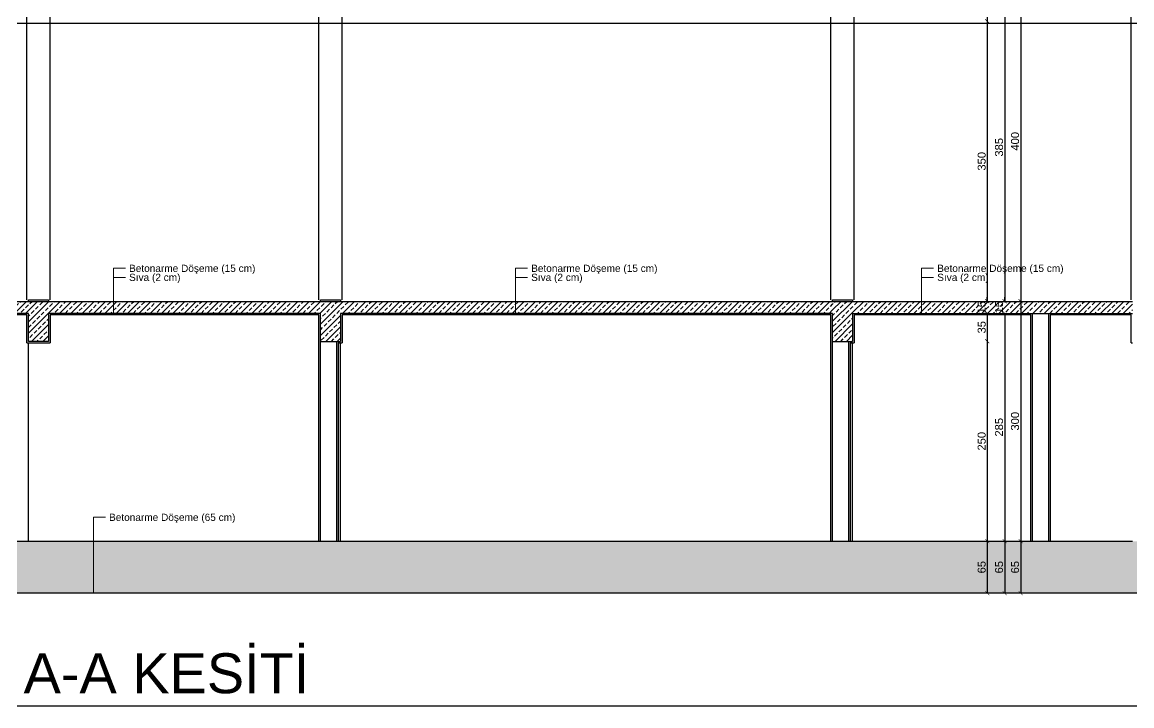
# Model space of a CAD drawing. Header units: millimetres. Extents: x 2232 to 85269, y -3593 to 5869.
# Drawn here: x 77378 to 78765, y 3734 to 4589 of the extents above; entities that cross this region are included whole.
import ezdxf

# ---------------------------------------------------------------- set-up
doc = ezdxf.new("R2010")
doc.units = ezdxf.units.MM
doc.layers.add('Standart', color=7, linetype='Continuous')
doc.layers.add('ölçü iç', color=170, linetype='Continuous', lineweight=9)
doc.layers.add('ÖLÇÜ İÇ', color=7, linetype='Continuous', lineweight=9)
doc.styles.add('arial_1_18', font='arial.ttf', dxfattribs={"height": 0.2})
doc.styles.get("Standard").update_dxf_attribs({"font": 'arial.ttf'})
doc.dimstyles.new('zulay iç ölçü', dxfattribs={"dimtxt": 10, "dimasz": 5, "dimexe": 0.18, "dimexo": 0, "dimgap": 2, "dimtad": 3, "dimdec": 0, "dimzin": 0, "dimdsep": 46, "dimtxsty": 'Standard', "dimblk": 'ARCHTICK', "dimcen": 0.09, "dimse1": 1, "dimse2": 1, "dimadec": 0, "dimazin": 0, "dimtfac": 1, "dimtdec": 0, "dimtix": 1, "dimtofl": 0, "dimtmove": 0, "dimatfit": 3, "dimldrblk": 'ARCHTICK', "dimfxl": 1, "dimtolj": 1, "dimtzin": 0, "dimarcsym": 0})
pattern_1 = [(45, (0, 0), (-7.071068, 7.071068), []), (45, (7.071, 0), (-7.071068, 7.071068), [5, -2.5])]

# ---------------------------------------------------------------- blocks, each defined once
blk = doc.blocks.new('IDE936Entity11002')
at = {"layer": 'Standart', "color": 1, "linetype": 'Continuous', "lineweight": -3, "style": 'arial_1_18'}
blk.add_text('A-A KESİTİ', height=50, dxfattribs=at).set_placement((1429, -440))
blk = doc.blocks.new('IDE936Entity11034')
at = {"layer": 'Standart', "color": 173, "linetype": 'Continuous', "lineweight": 5}
for points in [[(1541.3, 91.3), (1541.3, 33)], [(1541.3, 91.3), (1556.3, 91.3)], [(1541.3, 80), (1556.3, 80)]]:
    blk.add_lwpolyline(points, dxfattribs=at)
at = {"layer": 'Standart', "color": 173, "linetype": 'Continuous', "lineweight": 5, "style": 'arial_1_18'}
for s, p in [('Sıva (2 cm)', (1560.8, 75.5)), ('Betonarme Döşeme (15 cm)', (1560.8, 86.8))]:
    blk.add_text(s, height=9, dxfattribs=at).set_placement(p)
blk = doc.blocks.new('IDE936Entity11035')
at = {"layer": 'Standart', "color": 173, "linetype": 'Continuous', "lineweight": 5}
for points in [[(2043.8, 91.3), (2043.8, 33)], [(2043.8, 91.3), (2058.8, 91.3)], [(2043.8, 80), (2058.8, 80)]]:
    blk.add_lwpolyline(points, dxfattribs=at)
at = {"layer": 'Standart', "color": 173, "linetype": 'Continuous', "lineweight": 5, "style": 'arial_1_18'}
for s, p in [('Sıva (2 cm)', (2063.3, 75.5)), ('Betonarme Döşeme (15 cm)', (2063.3, 86.8))]:
    blk.add_text(s, height=9, dxfattribs=at).set_placement(p)
blk = doc.blocks.new('IDE936Entity11036')
at = {"layer": 'Standart', "color": 173, "linetype": 'Continuous', "lineweight": 5}
for points in [[(2551.3, 91.3), (2551.3, 33)], [(2551.3, 91.3), (2566.3, 91.3)], [(2551.3, 80), (2566.3, 80)]]:
    blk.add_lwpolyline(points, dxfattribs=at)
at = {"layer": 'Standart', "color": 173, "linetype": 'Continuous', "lineweight": 5, "style": 'arial_1_18'}
for s, p in [('Sıva (2 cm)', (2570.8, 75.5)), ('Betonarme Döşeme (15 cm)', (2570.8, 86.8))]:
    blk.add_text(s, height=9, dxfattribs=at).set_placement(p)
blk = doc.blocks.new('IDE936Entity11039')
at = {"layer": 'Standart', "color": 173, "linetype": 'Continuous', "lineweight": 5}
for points in [[(1516.3, -220), (1516.3, -315)], [(1516.3, -220), (1531.3, -220)]]:
    blk.add_lwpolyline(points, dxfattribs=at)
at = {"layer": 'Standart', "color": 173, "linetype": 'Continuous', "lineweight": 5, "style": 'arial_1_18'}
blk.add_text('Betonarme Döşeme (65 cm)', height=9, dxfattribs=at).set_placement((1535.8, -224.5))
blk = doc.blocks.new('IDE936Entity11102')
at = {"layer": 'Standart', "linetype": 'Continuous', "lineweight": -3}
h = blk.add_hatch(dxfattribs=at)
h.set_pattern_fill('ANSI33', color=171, scale=40, style=0)
h.set_pattern_definition(pattern_1)
h.paths.add_polyline_path([(1435, 35), (1000, 35), (1000, 50), (1435, 50)])
blk = doc.blocks.new('IDE936Entity11103')
at = {"layer": 'Standart', "linetype": 'Continuous', "lineweight": -3}
h = blk.add_hatch(dxfattribs=at)
h.set_pattern_fill('ANSI33', color=171, scale=40, style=0)
h.set_pattern_definition(pattern_1)
h.paths.add_polyline_path([(1800, 35), (1460, 35), (1460, 50), (1800, 50)])
blk = doc.blocks.new('IDE936Entity11104')
at = {"layer": 'Standart', "linetype": 'Continuous', "lineweight": -3}
h = blk.add_hatch(dxfattribs=at)
h.set_pattern_fill('ANSI33', color=171, scale=40, style=0)
h.set_pattern_definition(pattern_1)
h.paths.add_polyline_path([(2440, 35), (1825, 35), (1825, 50), (2440, 50)])
blk = doc.blocks.new('IDE936Entity11105')
at = {"layer": 'Standart', "linetype": 'Continuous', "lineweight": -3}
h = blk.add_hatch(dxfattribs=at)
h.set_pattern_fill('ANSI33', color=171, scale=40, style=0)
h.set_pattern_definition(pattern_1)
h.paths.add_polyline_path([(2815, 35), (2465, 35), (2465, 50), (2815, 50)])
blk = doc.blocks.new('IDE936Entity11110')
at = {"layer": 'Standart', "linetype": 'Continuous', "lineweight": -3}
h = blk.add_hatch(dxfattribs=at)
h.set_pattern_fill('ANSI33', color=171, scale=40, style=0)
h.set_pattern_definition(pattern_1)
h.paths.add_polyline_path([(2465, 0), (2440, 0), (2440, 50), (2465, 50)])
blk = doc.blocks.new('IDE936Entity11111')
at = {"layer": 'Standart', "linetype": 'Continuous', "lineweight": -3}
h = blk.add_hatch(dxfattribs=at)
h.set_pattern_fill('ANSI33', color=171, scale=40, style=0)
h.set_pattern_definition(pattern_1)
h.paths.add_polyline_path([(1825, 0), (1800, 0), (1800, 50), (1825, 50)])
blk = doc.blocks.new('IDE936Entity11112')
at = {"layer": 'Standart', "linetype": 'Continuous', "lineweight": -3}
h = blk.add_hatch(dxfattribs=at)
h.set_pattern_fill('ANSI33', color=171, scale=40, style=0)
h.set_pattern_definition(pattern_1)
h.paths.add_polyline_path([(1460, 0), (1435, 0), (1435, 50), (1460, 50)])
blk = doc.blocks.new('IDE936Entity11116')
at = {"layer": 'Standart', "linetype": 'Continuous', "lineweight": -3}
h = blk.add_hatch(dxfattribs=at)
h.set_pattern_fill('ANSI33', color=171, scale=40, style=0)
h.set_pattern_definition(pattern_1)
h.paths.add_polyline_path([(3260, -315), (-50, -315), (-50, -250), (3260, -250)])
blk = doc.blocks.new('IDE936Entity11243')
at = {"layer": 'Standart', "color": 159, "linetype": 'Continuous', "lineweight": -3}
blk.add_lwpolyline([(1433, 52), (1433, 398)], dxfattribs=at)
blk = doc.blocks.new('IDE936Entity11244')
at = {"layer": 'Standart', "color": 159, "linetype": 'Continuous', "lineweight": -3}
blk.add_lwpolyline([(1462, 52), (1462, 398)], dxfattribs=at)
blk = doc.blocks.new('IDE936Entity11245')
at = {"layer": 'Standart', "color": 159, "linetype": 'Continuous', "lineweight": -3}
blk.add_lwpolyline([(1798, 52), (1798, 398)], dxfattribs=at)
blk = doc.blocks.new('IDE936Entity11246')
at = {"layer": 'Standart', "color": 159, "linetype": 'Continuous', "lineweight": -3}
blk.add_lwpolyline([(1827, 52), (1827, 398)], dxfattribs=at)
blk = doc.blocks.new('IDE936Entity11247')
at = {"layer": 'Standart', "color": 159, "linetype": 'Continuous', "lineweight": -3}
blk.add_lwpolyline([(2438, 52), (2438, 398)], dxfattribs=at)
blk = doc.blocks.new('IDE936Entity11248')
at = {"layer": 'Standart', "color": 159, "linetype": 'Continuous', "lineweight": -3}
blk.add_lwpolyline([(2467, 52), (2467, 398)], dxfattribs=at)
blk = doc.blocks.new('IDE936Entity11249')
at = {"layer": 'Standart', "color": 159, "linetype": 'Continuous', "lineweight": -3}
blk.add_lwpolyline([(2813, 52), (2813, 398)], dxfattribs=at)
blk = doc.blocks.new('IDE936Entity11255')
at = {"layer": 'Standart', "color": 159, "linetype": 'Continuous', "lineweight": -3}
blk.add_lwpolyline([(1002, 398), (1433, 398)], dxfattribs=at)
blk = doc.blocks.new('IDE936Entity11256')
at = {"layer": 'Standart', "color": 159, "linetype": 'Continuous', "lineweight": -3}
blk.add_lwpolyline([(1462, 398), (1798, 398)], dxfattribs=at)
blk = doc.blocks.new('IDE936Entity11257')
at = {"layer": 'Standart', "color": 159, "linetype": 'Continuous', "lineweight": -3}
blk.add_lwpolyline([(1827, 398), (2438, 398)], dxfattribs=at)
blk = doc.blocks.new('IDE936Entity11258')
at = {"layer": 'Standart', "color": 159, "linetype": 'Continuous', "lineweight": -3}
blk.add_lwpolyline([(2467, 398), (2813, 398)], dxfattribs=at)
blk = doc.blocks.new('IDE936Entity11263')
at = {"layer": 'Standart', "color": 159, "linetype": 'Continuous', "lineweight": -3}
blk.add_lwpolyline([(2465, -250), (2465, -2)], dxfattribs=at)
blk = doc.blocks.new('IDE936Entity11264')
at = {"layer": 'Standart', "color": 159, "linetype": 'Continuous', "lineweight": -3}
blk.add_lwpolyline([(1825, -250), (1825, -2)], dxfattribs=at)
blk = doc.blocks.new('IDE936Entity11268')
at = {"layer": 'Standart', "color": 159, "linetype": 'Continuous', "lineweight": -3}
blk.add_lwpolyline([(1435, -250), (1435, -2)], dxfattribs=at)
blk = doc.blocks.new('IDE936Entity11447')
at = {"layer": 'Standart', "color": 159, "linetype": 'Continuous', "lineweight": -3}
blk.add_lwpolyline([(1435, 35), (1000, 35)], dxfattribs=at)
blk = doc.blocks.new('IDE936Entity11448')
at = {"layer": 'Standart', "color": 159, "linetype": 'Continuous', "lineweight": -3}
blk.add_lwpolyline([(1000, 50), (1435, 50)], dxfattribs=at)
blk = doc.blocks.new('IDE936Entity11449')
at = {"layer": 'Standart', "color": 159, "linetype": 'Continuous', "lineweight": -3}
blk.add_lwpolyline([(1435, 50), (1460, 50)], dxfattribs=at)
blk = doc.blocks.new('IDE936Entity11450')
at = {"layer": 'Standart', "color": 159, "linetype": 'Continuous', "lineweight": -3}
blk.add_lwpolyline([(1800, 35), (1460, 35)], dxfattribs=at)
blk = doc.blocks.new('IDE936Entity11451')
at = {"layer": 'Standart', "color": 159, "linetype": 'Continuous', "lineweight": -3}
blk.add_lwpolyline([(1460, 50), (1800, 50)], dxfattribs=at)
blk = doc.blocks.new('IDE936Entity11452')
at = {"layer": 'Standart', "color": 159, "linetype": 'Continuous', "lineweight": -3}
blk.add_lwpolyline([(1800, 50), (1825, 50)], dxfattribs=at)
blk = doc.blocks.new('IDE936Entity11453')
at = {"layer": 'Standart', "color": 159, "linetype": 'Continuous', "lineweight": -3}
blk.add_lwpolyline([(2440, 35), (1825, 35)], dxfattribs=at)
blk = doc.blocks.new('IDE936Entity11454')
at = {"layer": 'Standart', "color": 159, "linetype": 'Continuous', "lineweight": -3}
blk.add_lwpolyline([(1825, 50), (2440, 50)], dxfattribs=at)
blk = doc.blocks.new('IDE936Entity11455')
at = {"layer": 'Standart', "color": 159, "linetype": 'Continuous', "lineweight": -3}
blk.add_lwpolyline([(2440, 50), (2465, 50)], dxfattribs=at)
blk = doc.blocks.new('IDE936Entity11456')
at = {"layer": 'Standart', "color": 159, "linetype": 'Continuous', "lineweight": -3}
blk.add_lwpolyline([(2465, 35), (2690, 35)], dxfattribs=at)
blk = doc.blocks.new('IDE936Entity11457')
at = {"layer": 'Standart', "color": 159, "linetype": 'Continuous', "lineweight": -3}
blk.add_lwpolyline([(2690, 35), (2710, 35)], dxfattribs=at)
blk = doc.blocks.new('IDE936Entity11458')
at = {"layer": 'Standart', "color": 159, "linetype": 'Continuous', "lineweight": -3}
blk.add_lwpolyline([(2710, 35), (2815, 35)], dxfattribs=at)
blk = doc.blocks.new('IDE936Entity11459')
at = {"layer": 'Standart', "color": 159, "linetype": 'Continuous', "lineweight": -3}
blk.add_lwpolyline([(2465, 50), (2815, 50)], dxfattribs=at)
blk = doc.blocks.new('IDE936Entity11475')
at = {"layer": 'Standart', "color": 159, "linetype": 'Continuous', "lineweight": -3}
blk.add_lwpolyline([(2440, 0), (2440, 35)], dxfattribs=at)
blk = doc.blocks.new('IDE936Entity11476')
at = {"layer": 'Standart', "color": 159, "linetype": 'Continuous', "lineweight": -3}
blk.add_lwpolyline([(2440, 0), (2460, 0)], dxfattribs=at)
blk = doc.blocks.new('IDE936Entity11477')
at = {"layer": 'Standart', "color": 159, "linetype": 'Continuous', "lineweight": -3}
blk.add_lwpolyline([(2460, 0), (2465, 0)], dxfattribs=at)
blk = doc.blocks.new('IDE936Entity11478')
at = {"layer": 'Standart', "color": 159, "linetype": 'Continuous', "lineweight": -3}
blk.add_lwpolyline([(1800, 0), (1800, 35)], dxfattribs=at)
blk = doc.blocks.new('IDE936Entity11479')
at = {"layer": 'Standart', "color": 159, "linetype": 'Continuous', "lineweight": -3}
blk.add_lwpolyline([(1800, 0), (1820, 0)], dxfattribs=at)
blk = doc.blocks.new('IDE936Entity11480')
at = {"layer": 'Standart', "color": 159, "linetype": 'Continuous', "lineweight": -3}
blk.add_lwpolyline([(1820, 0), (1825, 0)], dxfattribs=at)
blk = doc.blocks.new('IDE936Entity11481')
at = {"layer": 'Standart', "color": 159, "linetype": 'Continuous', "lineweight": -3}
blk.add_lwpolyline([(1435, 0), (1435, 35)], dxfattribs=at)
blk = doc.blocks.new('IDE936Entity11482')
at = {"layer": 'Standart', "color": 159, "linetype": 'Continuous', "lineweight": -3}
blk.add_lwpolyline([(1460, 0), (1435, 0)], dxfattribs=at)
blk = doc.blocks.new('IDE936Entity11513')
at = {"layer": 'Standart', "color": 159, "linetype": 'Continuous', "lineweight": -3}
blk.add_lwpolyline([(1460, 35), (1460, 0)], dxfattribs=at)
blk = doc.blocks.new('IDE936Entity11514')
at = {"layer": 'Standart', "color": 159, "linetype": 'Continuous', "lineweight": -3}
blk.add_lwpolyline([(1825, 35), (1825, 0)], dxfattribs=at)
blk = doc.blocks.new('IDE936Entity11515')
at = {"layer": 'Standart', "color": 159, "linetype": 'Continuous', "lineweight": -3}
blk.add_lwpolyline([(2465, 35), (2465, 0)], dxfattribs=at)
blk = doc.blocks.new('IDE936Entity11519')
at = {"layer": 'Standart', "color": 159, "linetype": 'Continuous', "lineweight": -3}
blk.add_lwpolyline([(3260, -315), (-50, -315)], dxfattribs=at)
blk = doc.blocks.new('IDE936Entity11526')
at = {"layer": 'Standart', "color": 159, "linetype": 'Continuous', "lineweight": -3}
blk.add_lwpolyline([(1800, -250), (1820, -250)], dxfattribs=at)
blk = doc.blocks.new('IDE936Entity11527')
at = {"layer": 'Standart', "color": 159, "linetype": 'Continuous', "lineweight": -3}
blk.add_lwpolyline([(1820, -250), (1822, -250)], dxfattribs=at)
blk = doc.blocks.new('IDE936Entity11528')
at = {"layer": 'Standart', "color": 159, "linetype": 'Continuous', "lineweight": -3}
blk.add_lwpolyline([(2440, -250), (2460, -250)], dxfattribs=at)
blk = doc.blocks.new('IDE936Entity11529')
at = {"layer": 'Standart', "color": 159, "linetype": 'Continuous', "lineweight": -3}
blk.add_lwpolyline([(2460, -250), (2462, -250)], dxfattribs=at)
blk = doc.blocks.new('IDE936Entity11530')
at = {"layer": 'Standart', "color": 159, "linetype": 'Continuous', "lineweight": -3}
blk.add_lwpolyline([(2690, -250), (2710, -250)], dxfattribs=at)
blk = doc.blocks.new('IDE936Entity11531')
at = {"layer": 'Standart', "color": 159, "linetype": 'Continuous', "lineweight": -3}
blk.add_lwpolyline([(2710, -250), (2712, -250)], dxfattribs=at)
blk = doc.blocks.new('IDE936Entity11547')
at = {"layer": 'Standart', "color": 166, "linetype": 'Continuous', "lineweight": -3}
blk.add_lwpolyline([(1800, -250), (1800, 0)], dxfattribs=at)
blk = doc.blocks.new('IDE936Entity11548')
at = {"layer": 'Standart', "color": 166, "linetype": 'Continuous', "lineweight": -3}
blk.add_lwpolyline([(1820, 0), (1820, -250)], dxfattribs=at)
blk = doc.blocks.new('IDE936Entity11549')
at = {"layer": 'Standart', "color": 166, "linetype": 'Continuous', "lineweight": -3}
blk.add_lwpolyline([(2440, -250), (2440, 0)], dxfattribs=at)
blk = doc.blocks.new('IDE936Entity11550')
at = {"layer": 'Standart', "color": 166, "linetype": 'Continuous', "lineweight": -3}
blk.add_lwpolyline([(2460, 0), (2460, -250)], dxfattribs=at)
blk = doc.blocks.new('IDE936Entity11551')
at = {"layer": 'Standart', "color": 166, "linetype": 'Continuous', "lineweight": -3}
blk.add_lwpolyline([(2690, -250), (2690, 35)], dxfattribs=at)
blk = doc.blocks.new('IDE936Entity11552')
at = {"layer": 'Standart', "color": 166, "linetype": 'Continuous', "lineweight": -3}
blk.add_lwpolyline([(2710, 35), (2710, -250)], dxfattribs=at)
blk = doc.blocks.new('IDE936Entity11728')
at = {"layer": 'Standart', "color": 11, "linetype": 'Continuous', "lineweight": -3}
blk.add_lwpolyline([(2813, 398), (2813, 433)], dxfattribs=at)
blk = doc.blocks.new('IDE936Entity11730')
at = {"layer": 'Standart', "color": 11, "linetype": 'Continuous', "lineweight": -3}
blk.add_lwpolyline([(2467, 398), (2467, 433)], dxfattribs=at)
blk = doc.blocks.new('IDE936Entity11731')
at = {"layer": 'Standart', "color": 11, "linetype": 'Continuous', "lineweight": -3}
blk.add_lwpolyline([(2438, 398), (2438, 433)], dxfattribs=at)
blk = doc.blocks.new('IDE936Entity11733')
at = {"layer": 'Standart', "color": 11, "linetype": 'Continuous', "lineweight": -3}
blk.add_lwpolyline([(1827, 398), (1827, 433)], dxfattribs=at)
blk = doc.blocks.new('IDE936Entity11734')
at = {"layer": 'Standart', "color": 11, "linetype": 'Continuous', "lineweight": -3}
blk.add_lwpolyline([(1798, 398), (1798, 433)], dxfattribs=at)
blk = doc.blocks.new('IDE936Entity11736')
at = {"layer": 'Standart', "color": 11, "linetype": 'Continuous', "lineweight": -3}
blk.add_lwpolyline([(1462, 398), (1462, 433)], dxfattribs=at)
blk = doc.blocks.new('IDE936Entity11737')
at = {"layer": 'Standart', "color": 11, "linetype": 'Continuous', "lineweight": -3}
blk.add_lwpolyline([(1433, 398), (1433, 433)], dxfattribs=at)
blk = doc.blocks.new('IDE936Entity11751')
at = {"layer": 'Standart', "color": 11, "linetype": 'Continuous', "lineweight": -3}
blk.add_lwpolyline([(2440, 50), (2440, 52)], dxfattribs=at)
blk = doc.blocks.new('IDE936Entity11752')
at = {"layer": 'Standart', "color": 11, "linetype": 'Continuous', "lineweight": -3}
blk.add_lwpolyline([(2440, 52), (2465, 52)], dxfattribs=at)
blk = doc.blocks.new('IDE936Entity11753')
at = {"layer": 'Standart', "color": 11, "linetype": 'Continuous', "lineweight": -3}
blk.add_lwpolyline([(2465, 52), (2465, 50)], dxfattribs=at)
blk = doc.blocks.new('IDE936Entity11754')
at = {"layer": 'Standart', "color": 11, "linetype": 'Continuous', "lineweight": -3}
blk.add_lwpolyline([(1800, 50), (1800, 52)], dxfattribs=at)
blk = doc.blocks.new('IDE936Entity11755')
at = {"layer": 'Standart', "color": 11, "linetype": 'Continuous', "lineweight": -3}
blk.add_lwpolyline([(1800, 52), (1825, 52)], dxfattribs=at)
blk = doc.blocks.new('IDE936Entity11756')
at = {"layer": 'Standart', "color": 11, "linetype": 'Continuous', "lineweight": -3}
blk.add_lwpolyline([(1825, 52), (1825, 50)], dxfattribs=at)
blk = doc.blocks.new('IDE936Entity11757')
at = {"layer": 'Standart', "color": 11, "linetype": 'Continuous', "lineweight": -3}
blk.add_lwpolyline([(1435, 50), (1435, 52)], dxfattribs=at)
blk = doc.blocks.new('IDE936Entity11758')
at = {"layer": 'Standart', "color": 11, "linetype": 'Continuous', "lineweight": -3}
blk.add_lwpolyline([(1435, 52), (1460, 52)], dxfattribs=at)
blk = doc.blocks.new('IDE936Entity11759')
at = {"layer": 'Standart', "color": 11, "linetype": 'Continuous', "lineweight": -3}
blk.add_lwpolyline([(1460, 52), (1460, 50)], dxfattribs=at)
blk = doc.blocks.new('IDE936Entity11774')
at = {"layer": 'Standart', "color": 11, "linetype": 'Continuous', "lineweight": -3}
blk.add_lwpolyline([(2813, -2), (2815, -2)], dxfattribs=at)
blk = doc.blocks.new('IDE936Entity11775')
at = {"layer": 'Standart', "color": 11, "linetype": 'Continuous', "lineweight": -3}
blk.add_lwpolyline([(2813, -2), (2813, 33)], dxfattribs=at)
blk = doc.blocks.new('IDE936Entity11776')
at = {"layer": 'Standart', "color": 11, "linetype": 'Continuous', "lineweight": -3}
blk.add_lwpolyline([(2813, 33), (2712, 33)], dxfattribs=at)
blk = doc.blocks.new('IDE936Entity11777')
at = {"layer": 'Standart', "color": 11, "linetype": 'Continuous', "lineweight": -3}
blk.add_lwpolyline([(2712, 33), (2712, -250)], dxfattribs=at)
blk = doc.blocks.new('IDE936Entity11778')
at = {"layer": 'Standart', "color": 11, "linetype": 'Continuous', "lineweight": -3}
blk.add_lwpolyline([(2688, -250), (2688, 33)], dxfattribs=at)
blk = doc.blocks.new('IDE936Entity11779')
at = {"layer": 'Standart', "color": 11, "linetype": 'Continuous', "lineweight": -3}
blk.add_lwpolyline([(2688, 33), (2467, 33)], dxfattribs=at)
blk = doc.blocks.new('IDE936Entity11780')
at = {"layer": 'Standart', "color": 11, "linetype": 'Continuous', "lineweight": -3}
blk.add_lwpolyline([(2467, 33), (2467, -2)], dxfattribs=at)
blk = doc.blocks.new('IDE936Entity11781')
at = {"layer": 'Standart', "color": 11, "linetype": 'Continuous', "lineweight": -3}
blk.add_lwpolyline([(2462, -2), (2465, -2)], dxfattribs=at)
blk = doc.blocks.new('IDE936Entity11782')
at = {"layer": 'Standart', "color": 11, "linetype": 'Continuous', "lineweight": -3}
blk.add_lwpolyline([(2462, -2), (2462, -250)], dxfattribs=at)
blk = doc.blocks.new('IDE936Entity11783')
at = {"layer": 'Standart', "color": 11, "linetype": 'Continuous', "lineweight": -3}
blk.add_lwpolyline([(1798, -250), (1798, 33)], dxfattribs=at)
blk = doc.blocks.new('IDE936Entity11784')
at = {"layer": 'Standart', "color": 11, "linetype": 'Continuous', "lineweight": -3}
blk.add_lwpolyline([(1798, 33), (1462, 33)], dxfattribs=at)
blk = doc.blocks.new('IDE936Entity11785')
at = {"layer": 'Standart', "color": 11, "linetype": 'Continuous', "lineweight": -3}
blk.add_lwpolyline([(1462, 33), (1462, -2)], dxfattribs=at)
blk = doc.blocks.new('IDE936Entity11786')
at = {"layer": 'Standart', "color": 11, "linetype": 'Continuous', "lineweight": -3}
blk.add_lwpolyline([(1433, -2), (1435, -2)], dxfattribs=at)
blk = doc.blocks.new('IDE936Entity11787')
at = {"layer": 'Standart', "color": 11, "linetype": 'Continuous', "lineweight": -3}
blk.add_lwpolyline([(1433, -2), (1433, 33)], dxfattribs=at)
blk = doc.blocks.new('IDE936Entity11788')
at = {"layer": 'Standart', "color": 11, "linetype": 'Continuous', "lineweight": -3}
blk.add_lwpolyline([(1433, 33), (1002, 33)], dxfattribs=at)
blk = doc.blocks.new('IDE936Entity11803')
at = {"layer": 'Standart', "color": 11, "linetype": 'Continuous', "lineweight": -3}
blk.add_lwpolyline([(2438, -250), (2438, 33)], dxfattribs=at)
blk = doc.blocks.new('IDE936Entity11804')
at = {"layer": 'Standart', "color": 11, "linetype": 'Continuous', "lineweight": -3}
blk.add_lwpolyline([(2438, 33), (1827, 33)], dxfattribs=at)
blk = doc.blocks.new('IDE936Entity11805')
at = {"layer": 'Standart', "color": 11, "linetype": 'Continuous', "lineweight": -3}
blk.add_lwpolyline([(1827, 33), (1827, -2)], dxfattribs=at)
blk = doc.blocks.new('IDE936Entity11806')
at = {"layer": 'Standart', "color": 11, "linetype": 'Continuous', "lineweight": -3}
blk.add_lwpolyline([(1822, -2), (1825, -2)], dxfattribs=at)
blk = doc.blocks.new('IDE936Entity11807')
at = {"layer": 'Standart', "color": 11, "linetype": 'Continuous', "lineweight": -3}
blk.add_lwpolyline([(1822, -2), (1822, -250)], dxfattribs=at)
blk = doc.blocks.new('IDE936Entity11877')
at = {"layer": 'Standart', "color": 159, "linetype": 'Continuous', "lineweight": -3}
blk.add_lwpolyline([(1002, -250), (1435, -250)], dxfattribs=at)
blk = doc.blocks.new('IDE936Entity11878')
at = {"layer": 'Standart', "color": 159, "linetype": 'Continuous', "lineweight": -3}
blk.add_lwpolyline([(1435, -250), (1798, -250)], dxfattribs=at)
blk = doc.blocks.new('IDE936Entity11879')
at = {"layer": 'Standart', "color": 159, "linetype": 'Continuous', "lineweight": -3}
blk.add_lwpolyline([(1798, -250), (1800, -250)], dxfattribs=at)
blk = doc.blocks.new('IDE936Entity11880')
at = {"layer": 'Standart', "color": 159, "linetype": 'Continuous', "lineweight": -3}
blk.add_lwpolyline([(1822, -250), (1825, -250)], dxfattribs=at)
blk = doc.blocks.new('IDE936Entity11881')
at = {"layer": 'Standart', "color": 159, "linetype": 'Continuous', "lineweight": -3}
blk.add_lwpolyline([(1825, -250), (2438, -250)], dxfattribs=at)
blk = doc.blocks.new('IDE936Entity11882')
at = {"layer": 'Standart', "color": 159, "linetype": 'Continuous', "lineweight": -3}
blk.add_lwpolyline([(2438, -250), (2440, -250)], dxfattribs=at)
blk = doc.blocks.new('IDE936Entity11883')
at = {"layer": 'Standart', "color": 159, "linetype": 'Continuous', "lineweight": -3}
blk.add_lwpolyline([(2462, -250), (2465, -250)], dxfattribs=at)
blk = doc.blocks.new('IDE936Entity11884')
at = {"layer": 'Standart', "color": 159, "linetype": 'Continuous', "lineweight": -3}
blk.add_lwpolyline([(2465, -250), (2688, -250)], dxfattribs=at)
blk = doc.blocks.new('IDE936Entity11885')
at = {"layer": 'Standart', "color": 159, "linetype": 'Continuous', "lineweight": -3}
blk.add_lwpolyline([(2688, -250), (2690, -250)], dxfattribs=at)
blk = doc.blocks.new('IDE936Entity11886')
at = {"layer": 'Standart', "color": 159, "linetype": 'Continuous', "lineweight": -3}
blk.add_lwpolyline([(2712, -250), (2815, -250)], dxfattribs=at)
blk = doc.blocks.new('IDE936Entity11932')
at = {"layer": 'Standart', "color": 11, "linetype": 'Continuous', "lineweight": -3}
blk.add_lwpolyline([(2813, 398), (2842, 398)], dxfattribs=at)
blk = doc.blocks.new('IDE936Entity11933')
at = {"layer": 'Standart', "color": 11, "linetype": 'Continuous', "lineweight": -3}
blk.add_lwpolyline([(2438, 398), (2467, 398)], dxfattribs=at)
blk = doc.blocks.new('IDE936Entity11934')
at = {"layer": 'Standart', "color": 11, "linetype": 'Continuous', "lineweight": -3}
blk.add_lwpolyline([(1798, 398), (1827, 398)], dxfattribs=at)
blk = doc.blocks.new('IDE936Entity11935')
at = {"layer": 'Standart', "color": 11, "linetype": 'Continuous', "lineweight": -3}
blk.add_lwpolyline([(1433, 398), (1462, 398)], dxfattribs=at)
blk = doc.blocks.new('IDE936Entity11943')
at = {"layer": 'Standart', "color": 11, "linetype": 'Continuous', "lineweight": -3}
blk.add_lwpolyline([(2465, -2), (2467, -2)], dxfattribs=at)
blk = doc.blocks.new('IDE936Entity11944')
at = {"layer": 'Standart', "color": 11, "linetype": 'Continuous', "lineweight": -3}
blk.add_lwpolyline([(1435, -2), (1462, -2)], dxfattribs=at)
blk = doc.blocks.new('IDE936Entity11948')
at = {"layer": 'Standart', "color": 11, "linetype": 'Continuous', "lineweight": -3}
blk.add_lwpolyline([(1825, -2), (1827, -2)], dxfattribs=at)
blk = doc.blocks.new('_ArchTick')
at = {"color": 0, "linetype": 'ByBlock', "const_width": 0.15}
blk.add_lwpolyline([(-0.5, -0.5), (0.5, 0.5)], dxfattribs=at)
blk = doc.blocks.new('*D2453')
at = {"layer": 'Defpoints', "color": 0, "transparency": 16777216}
for p in [(661246.2, -128078.5), (661246.2, -128143.5), (661246.2, -128143.5)]:
    blk.add_point(p, dxfattribs=at)
at = {"layer": 'ÖLÇÜ İÇ', "color": 0, "lineweight": -2, "transparency": 16777216}
blk.add_line((661246.2, -128078.5), (661246.2, -128143.5), dxfattribs=at)
at = {"layer": 'ÖLÇÜ İÇ', "color": 0, "lineweight": -2, "transparency": 16777216, "xscale": 5, "yscale": 5, "zscale": 5}
for p, rotation in [((661246.2, -128078.5), 90), ((661246.2, -128143.5), 270)]:
    blk.add_blockref('_ArchTick', p, dxfattribs=dict(at, rotation=rotation))
at = {"layer": 'ÖLÇÜ İÇ', "color": 0, "transparency": 16777216, "insert": (661239.2, -128111), "char_height": 10, "attachment_point": 5, "rotation": 90}
blk.add_mtext('\\A1;65', dxfattribs=at)
blk = doc.blocks.new('*D2465')
at = {"layer": 'Defpoints', "color": 0, "transparency": 16777216}
for p in [(661197.5, -127393.5), (661177.2, -127428.5), (661204.5, -127428.5)]:
    blk.add_point(p, dxfattribs=at)
at = {"layer": 'ÖLÇÜ İÇ', "color": 0, "lineweight": -2, "transparency": 16777216}
blk.add_line((661204.5, -127393.5), (661204.5, -127428.5), dxfattribs=at)
at = {"layer": 'ÖLÇÜ İÇ', "color": 0, "lineweight": -2, "transparency": 16777216, "xscale": 5, "yscale": 5, "zscale": 5}
for p, rotation in [((661204.5, -127393.5), 90), ((661204.5, -127428.5), 270)]:
    blk.add_blockref('_ArchTick', p, dxfattribs=dict(at, rotation=rotation))
at = {"layer": 'ÖLÇÜ İÇ', "color": 0, "transparency": 16777216, "insert": (661197.5, -127411), "char_height": 10, "attachment_point": 5, "rotation": 90}
blk.add_mtext('\\A1;35', dxfattribs=at)
blk = doc.blocks.new('*D2466')
at = {"layer": 'Defpoints', "color": 0, "transparency": 16777216}
for p in [(661177.2, -127428.5), (661187, -127778.5), (661204.5, -127778.5)]:
    blk.add_point(p, dxfattribs=at)
at = {"layer": 'ÖLÇÜ İÇ', "color": 0, "lineweight": -2, "transparency": 16777216}
blk.add_line((661204.5, -127428.5), (661204.5, -127778.5), dxfattribs=at)
at = {"layer": 'ÖLÇÜ İÇ', "color": 0, "lineweight": -2, "transparency": 16777216, "xscale": 5, "yscale": 5, "zscale": 5}
for p, rotation in [((661204.5, -127428.5), 90), ((661204.5, -127778.5), 270)]:
    blk.add_blockref('_ArchTick', p, dxfattribs=dict(at, rotation=rotation))
at = {"layer": 'ÖLÇÜ İÇ', "color": 0, "transparency": 16777216, "insert": (661197.5, -127603.5), "char_height": 10, "attachment_point": 5, "rotation": 90}
blk.add_mtext('\\A1;350', dxfattribs=at)
blk = doc.blocks.new('*D2467')
at = {"layer": 'Defpoints', "color": 0, "transparency": 16777216}
for p in [(661246.2, -127378.5), (661246.2, -127778.5), (661246.2, -127778.5)]:
    blk.add_point(p, dxfattribs=at)
at = {"layer": 'ÖLÇÜ İÇ', "color": 0, "lineweight": -2, "transparency": 16777216}
blk.add_line((661246.2, -127378.5), (661246.2, -127778.5), dxfattribs=at)
at = {"layer": 'ÖLÇÜ İÇ', "color": 0, "lineweight": -2, "transparency": 16777216, "xscale": 5, "yscale": 5, "zscale": 5}
for p, rotation in [((661246.2, -127378.5), 90), ((661246.2, -127778.5), 270)]:
    blk.add_blockref('_ArchTick', p, dxfattribs=dict(at, rotation=rotation))
at = {"layer": 'ÖLÇÜ İÇ', "color": 0, "transparency": 16777216, "insert": (661239.2, -127578.5), "char_height": 10, "attachment_point": 5, "rotation": 90}
blk.add_mtext('\\A1;400', dxfattribs=at)
blk = doc.blocks.new('*D2469')
at = {"layer": 'Defpoints', "color": 0, "transparency": 16777216}
for p in [(661178.9, -127393.5), (661226.2, -127778.5), (661226.2, -127778.5)]:
    blk.add_point(p, dxfattribs=at)
at = {"layer": 'ÖLÇÜ İÇ', "color": 0, "lineweight": -2, "transparency": 16777216}
blk.add_line((661226.2, -127393.5), (661226.2, -127778.5), dxfattribs=at)
at = {"layer": 'ÖLÇÜ İÇ', "color": 0, "lineweight": -2, "transparency": 16777216, "xscale": 5, "yscale": 5, "zscale": 5}
for p, rotation in [((661226.2, -127393.5), 90), ((661226.2, -127778.5), 270)]:
    blk.add_blockref('_ArchTick', p, dxfattribs=dict(at, rotation=rotation))
at = {"layer": 'ÖLÇÜ İÇ', "color": 0, "transparency": 16777216, "insert": (661219.2, -127586), "char_height": 10, "attachment_point": 5, "rotation": 90}
blk.add_mtext('\\A1;385', dxfattribs=at)
blk = doc.blocks.new('*D2470')
at = {"layer": 'Defpoints', "color": 0, "transparency": 16777216}
for p in [(661197.5, -127778.5), (661197.5, -127793.5), (661204.5, -127793.5)]:
    blk.add_point(p, dxfattribs=at)
at = {"layer": 'ÖLÇÜ İÇ', "color": 0, "lineweight": -2, "transparency": 16777216}
for p, q in [((661204.5, -127778.5), (661204.5, -127773.5)), ((661204.5, -127793.5), (661204.5, -127798.5))]:
    blk.add_line(p, q, dxfattribs=at)
at = {"layer": 'ÖLÇÜ İÇ', "color": 0, "lineweight": -2, "transparency": 16777216, "xscale": 5, "yscale": 5, "zscale": 5}
for p, rotation in [((661204.5, -127778.5), 270), ((661204.5, -127793.5), 90)]:
    blk.add_blockref('_ArchTick', p, dxfattribs=dict(at, rotation=rotation))
at = {"layer": 'ÖLÇÜ İÇ', "color": 0, "transparency": 16777216, "insert": (661197.5, -127786), "char_height": 10, "attachment_point": 5, "rotation": 90}
blk.add_mtext('\\A1;15', dxfattribs=at)
blk = doc.blocks.new('*D2477')
at = {"layer": 'Defpoints', "color": 0, "transparency": 16777216}
for p in [(661204.5, -128078.5), (661204.5, -128143.5), (661204.5, -128143.5)]:
    blk.add_point(p, dxfattribs=at)
at = {"layer": 'ÖLÇÜ İÇ', "color": 0, "lineweight": -2, "transparency": 16777216}
blk.add_line((661204.5, -128078.5), (661204.5, -128143.5), dxfattribs=at)
at = {"layer": 'ÖLÇÜ İÇ', "color": 0, "lineweight": -2, "transparency": 16777216, "xscale": 5, "yscale": 5, "zscale": 5}
for p, rotation in [((661204.5, -128078.5), 90), ((661204.5, -128143.5), 270)]:
    blk.add_blockref('_ArchTick', p, dxfattribs=dict(at, rotation=rotation))
at = {"layer": 'ÖLÇÜ İÇ', "color": 0, "transparency": 16777216, "insert": (661197.5, -128111), "char_height": 10, "attachment_point": 5, "rotation": 90}
blk.add_mtext('\\A1;65', dxfattribs=at)
blk = doc.blocks.new('*D2471')
at = {"layer": 'Defpoints', "color": 0, "transparency": 16777216}
for p in [(661197.5, -127793.5), (661177.2, -127828.5), (661204.5, -127828.5)]:
    blk.add_point(p, dxfattribs=at)
at = {"layer": 'ÖLÇÜ İÇ', "color": 0, "lineweight": -2, "transparency": 16777216}
blk.add_line((661204.5, -127793.5), (661204.5, -127828.5), dxfattribs=at)
at = {"layer": 'ÖLÇÜ İÇ', "color": 0, "lineweight": -2, "transparency": 16777216, "xscale": 5, "yscale": 5, "zscale": 5}
for p, rotation in [((661204.5, -127793.5), 90), ((661204.5, -127828.5), 270)]:
    blk.add_blockref('_ArchTick', p, dxfattribs=dict(at, rotation=rotation))
at = {"layer": 'ÖLÇÜ İÇ', "color": 0, "transparency": 16777216, "insert": (661197.5, -127811), "char_height": 10, "attachment_point": 5, "rotation": 90}
blk.add_mtext('\\A1;35', dxfattribs=at)
blk = doc.blocks.new('*D2472')
at = {"layer": 'Defpoints', "color": 0, "transparency": 16777216}
for p in [(661177.2, -127828.5), (661187, -128078.5), (661204.5, -128078.5)]:
    blk.add_point(p, dxfattribs=at)
at = {"layer": 'ÖLÇÜ İÇ', "color": 0, "lineweight": -2, "transparency": 16777216}
blk.add_line((661204.5, -127828.5), (661204.5, -128078.5), dxfattribs=at)
at = {"layer": 'ÖLÇÜ İÇ', "color": 0, "lineweight": -2, "transparency": 16777216, "xscale": 5, "yscale": 5, "zscale": 5}
for p, rotation in [((661204.5, -127828.5), 90), ((661204.5, -128078.5), 270)]:
    blk.add_blockref('_ArchTick', p, dxfattribs=dict(at, rotation=rotation))
at = {"layer": 'ÖLÇÜ İÇ', "color": 0, "transparency": 16777216, "insert": (661197.5, -127953.5), "char_height": 10, "attachment_point": 5, "rotation": 90}
blk.add_mtext('\\A1;250', dxfattribs=at)
blk = doc.blocks.new('*D2473')
at = {"layer": 'Defpoints', "color": 0, "transparency": 16777216}
for p in [(661246.2, -127778.5), (661246.2, -128078.5), (661246.2, -128078.5)]:
    blk.add_point(p, dxfattribs=at)
at = {"layer": 'ÖLÇÜ İÇ', "color": 0, "lineweight": -2, "transparency": 16777216}
blk.add_line((661246.2, -127778.5), (661246.2, -128078.5), dxfattribs=at)
at = {"layer": 'ÖLÇÜ İÇ', "color": 0, "lineweight": -2, "transparency": 16777216, "xscale": 5, "yscale": 5, "zscale": 5}
for p, rotation in [((661246.2, -127778.5), 90), ((661246.2, -128078.5), 270)]:
    blk.add_blockref('_ArchTick', p, dxfattribs=dict(at, rotation=rotation))
at = {"layer": 'ÖLÇÜ İÇ', "color": 0, "transparency": 16777216, "insert": (661239.2, -127928.5), "char_height": 10, "attachment_point": 5, "rotation": 90}
blk.add_mtext('\\A1;300', dxfattribs=at)
blk = doc.blocks.new('*D2474')
at = {"layer": 'Defpoints', "color": 0, "transparency": 16777216}
for p in [(661221, -127778.5), (661178.9, -127793.5), (661226.2, -127793.5)]:
    blk.add_point(p, dxfattribs=at)
at = {"layer": 'ÖLÇÜ İÇ', "color": 0, "lineweight": -2, "transparency": 16777216}
for p, q in [((661226.2, -127778.5), (661226.2, -127773.5)), ((661226.2, -127793.5), (661226.2, -127798.5))]:
    blk.add_line(p, q, dxfattribs=at)
at = {"layer": 'ÖLÇÜ İÇ', "color": 0, "lineweight": -2, "transparency": 16777216, "xscale": 5, "yscale": 5, "zscale": 5}
for p, rotation in [((661226.2, -127778.5), 270), ((661226.2, -127793.5), 90)]:
    blk.add_blockref('_ArchTick', p, dxfattribs=dict(at, rotation=rotation))
at = {"layer": 'ÖLÇÜ İÇ', "color": 0, "transparency": 16777216, "insert": (661219.2, -127786), "char_height": 10, "attachment_point": 5, "rotation": 90}
blk.add_mtext('\\A1;15', dxfattribs=at)
blk = doc.blocks.new('*D2475')
at = {"layer": 'Defpoints', "color": 0, "transparency": 16777216}
for p in [(661178.9, -127793.5), (661226.2, -128078.5), (661226.2, -128078.5)]:
    blk.add_point(p, dxfattribs=at)
at = {"layer": 'ÖLÇÜ İÇ', "color": 0, "lineweight": -2, "transparency": 16777216}
blk.add_line((661226.2, -127793.5), (661226.2, -128078.5), dxfattribs=at)
at = {"layer": 'ÖLÇÜ İÇ', "color": 0, "lineweight": -2, "transparency": 16777216, "xscale": 5, "yscale": 5, "zscale": 5}
for p, rotation in [((661226.2, -127793.5), 90), ((661226.2, -128078.5), 270)]:
    blk.add_blockref('_ArchTick', p, dxfattribs=dict(at, rotation=rotation))
at = {"layer": 'ÖLÇÜ İÇ', "color": 0, "transparency": 16777216, "insert": (661219.2, -127936), "char_height": 10, "attachment_point": 5, "rotation": 90}
blk.add_mtext('\\A1;285', dxfattribs=at)
blk = doc.blocks.new('*D2476')
at = {"layer": 'Defpoints', "color": 0, "transparency": 16777216}
for p in [(661226.2, -128078.5), (661226.2, -128143.5), (661226.2, -128143.5)]:
    blk.add_point(p, dxfattribs=at)
at = {"layer": 'ÖLÇÜ İÇ', "color": 0, "lineweight": -2, "transparency": 16777216}
blk.add_line((661226.2, -128078.5), (661226.2, -128143.5), dxfattribs=at)
at = {"layer": 'ÖLÇÜ İÇ', "color": 0, "lineweight": -2, "transparency": 16777216, "xscale": 5, "yscale": 5, "zscale": 5}
for p, rotation in [((661226.2, -128078.5), 90), ((661226.2, -128143.5), 270)]:
    blk.add_blockref('_ArchTick', p, dxfattribs=dict(at, rotation=rotation))
at = {"layer": 'ÖLÇÜ İÇ', "color": 0, "transparency": 16777216, "insert": (661219.2, -128111), "char_height": 10, "attachment_point": 5, "rotation": 90}
blk.add_mtext('\\A1;65', dxfattribs=at)
blk = doc.blocks.new('DFGFDGHN')
at = {"layer": 'ÖLÇÜ İÇ'}
for base, p1, p2, picture, middle in [((661246.2, -127778.5), (661246.2, -127378.5), (661246.2, -127778.5), '*D2467', (661239.2, -127578.5)), ((661204.5, -127428.5), (661197.5, -127393.5), (661177.2, -127428.5), '*D2465', (661197.5, -127411)), ((661204.5, -127778.5), (661177.2, -127428.5), (661187, -127778.5), '*D2466', (661197.5, -127603.5)), ((661226.2, -127793.5), (661221, -127778.5), (661178.9, -127793.5), '*D2474', (661219.2, -127786)), ((661204.5, -127793.5), (661197.5, -127778.5), (661197.5, -127793.5), '*D2470', (661197.5, -127786)), ((661246.2, -128078.5), (661246.2, -127778.5), (661246.2, -128078.5), '*D2473', (661239.2, -127928.5)), ((661204.5, -127828.5), (661197.5, -127793.5), (661177.2, -127828.5), '*D2471', (661197.5, -127811)), ((661204.5, -128078.5), (661177.2, -127828.5), (661187, -128078.5), '*D2472', (661197.5, -127953.5)), ((661204.5, -128143.5), (661204.5, -128078.5), (661204.5, -128143.5), '*D2477', (661197.5, -128111)), ((661226.2, -128143.5), (661226.2, -128078.5), (661226.2, -128143.5), '*D2476', (661219.2, -128111)), ((661246.2, -128143.5), (661246.2, -128078.5), (661246.2, -128143.5), '*D2453', (661239.2, -128111))]:
    dim = blk.add_linear_dim(base=base, p1=p1, p2=p2, angle=90, dimstyle='zulay iç ölçü', dxfattribs=at)
    dim.commit()
    dim.dimension.update_dxf_attribs({"geometry": picture, "text_midpoint": middle})
for base, p1, p2, picture, middle in [((661226.2, -127778.5), (661178.9, -127393.5), (661226.2, -127778.5), '*D2469', (661219.2, -127586)), ((661226.2, -128078.5), (661178.9, -127793.5), (661226.2, -128078.5), '*D2475', (661219.2, -127936))]:
    dim = blk.add_linear_dim(base=base, p1=p1, p2=p2, angle=90, dimstyle='zulay iç ölçü', override={"dimtmove": 1}, dxfattribs=at)
    dim.commit()
    dim.dimension.update_dxf_attribs({"geometry": picture, "text_midpoint": middle})

msp = doc.modelspace()

# ---------------------------------------------------------------- linework, layer by layer
msp.add_line((75050, 3734.4), (79990.7, 3734.4))

# ---------------------------------------------------------------- block references
at = {"layer": 'Standart'}
for name in ['IDE936Entity11737', 'IDE936Entity11736', 'IDE936Entity11734', 'IDE936Entity11733', 'IDE936Entity11731', 'IDE936Entity11730', 'IDE936Entity11728', 'IDE936Entity11255', 'IDE936Entity11243', 'IDE936Entity11935', 'IDE936Entity11244', 'IDE936Entity11256', 'IDE936Entity11245', 'IDE936Entity11934', 'IDE936Entity11246', 'IDE936Entity11257', 'IDE936Entity11247', 'IDE936Entity11933', 'IDE936Entity11248', 'IDE936Entity11258', 'IDE936Entity11249', 'IDE936Entity11932', 'IDE936Entity11034', 'IDE936Entity11035', 'IDE936Entity11036', 'IDE936Entity11102', 'IDE936Entity11448', 'IDE936Entity11757', 'IDE936Entity11758', 'IDE936Entity11112', 'IDE936Entity11449', 'IDE936Entity11759', 'IDE936Entity11103', 'IDE936Entity11451', 'IDE936Entity11754', 'IDE936Entity11755', 'IDE936Entity11111', 'IDE936Entity11452', 'IDE936Entity11756', 'IDE936Entity11104', 'IDE936Entity11454', 'IDE936Entity11751', 'IDE936Entity11752', 'IDE936Entity11110', 'IDE936Entity11455', 'IDE936Entity11753', 'IDE936Entity11105', 'IDE936Entity11459', 'IDE936Entity11447', 'IDE936Entity11788', 'IDE936Entity11787', 'IDE936Entity11481', 'IDE936Entity11450', 'IDE936Entity11513', 'IDE936Entity11784', 'IDE936Entity11785', 'IDE936Entity11783', 'IDE936Entity11478', 'IDE936Entity11453', 'IDE936Entity11514', 'IDE936Entity11804', 'IDE936Entity11805', 'IDE936Entity11803', 'IDE936Entity11475', 'IDE936Entity11456', 'IDE936Entity11515', 'IDE936Entity11779', 'IDE936Entity11780', 'IDE936Entity11778', 'IDE936Entity11457', 'IDE936Entity11551', 'IDE936Entity11458', 'IDE936Entity11552', 'IDE936Entity11776', 'IDE936Entity11777', 'IDE936Entity11775', 'IDE936Entity11786', 'IDE936Entity11482', 'IDE936Entity11268', 'IDE936Entity11944', 'IDE936Entity11479', 'IDE936Entity11547', 'IDE936Entity11480', 'IDE936Entity11548', 'IDE936Entity11806', 'IDE936Entity11807', 'IDE936Entity11264', 'IDE936Entity11948', 'IDE936Entity11476', 'IDE936Entity11549', 'IDE936Entity11477', 'IDE936Entity11550', 'IDE936Entity11781', 'IDE936Entity11782', 'IDE936Entity11263', 'IDE936Entity11943', 'IDE936Entity11774', 'IDE936Entity11039', 'IDE936Entity11116', 'IDE936Entity11877', 'IDE936Entity11878', 'IDE936Entity11879', 'IDE936Entity11526', 'IDE936Entity11527', 'IDE936Entity11880', 'IDE936Entity11881', 'IDE936Entity11882', 'IDE936Entity11528', 'IDE936Entity11529', 'IDE936Entity11883', 'IDE936Entity11884', 'IDE936Entity11885', 'IDE936Entity11530', 'IDE936Entity11531', 'IDE936Entity11886', 'IDE936Entity11519', 'IDE936Entity11002']:
    msp.add_blockref(name, (75950.8, 4190.1), dxfattribs=at)
at = {"layer": 'ölçü iç', "lineweight": 30}
msp.add_blockref('DFGFDGHN', (-582620.3, 132018.7), dxfattribs=at)

doc.saveas('drawing.dxf')
